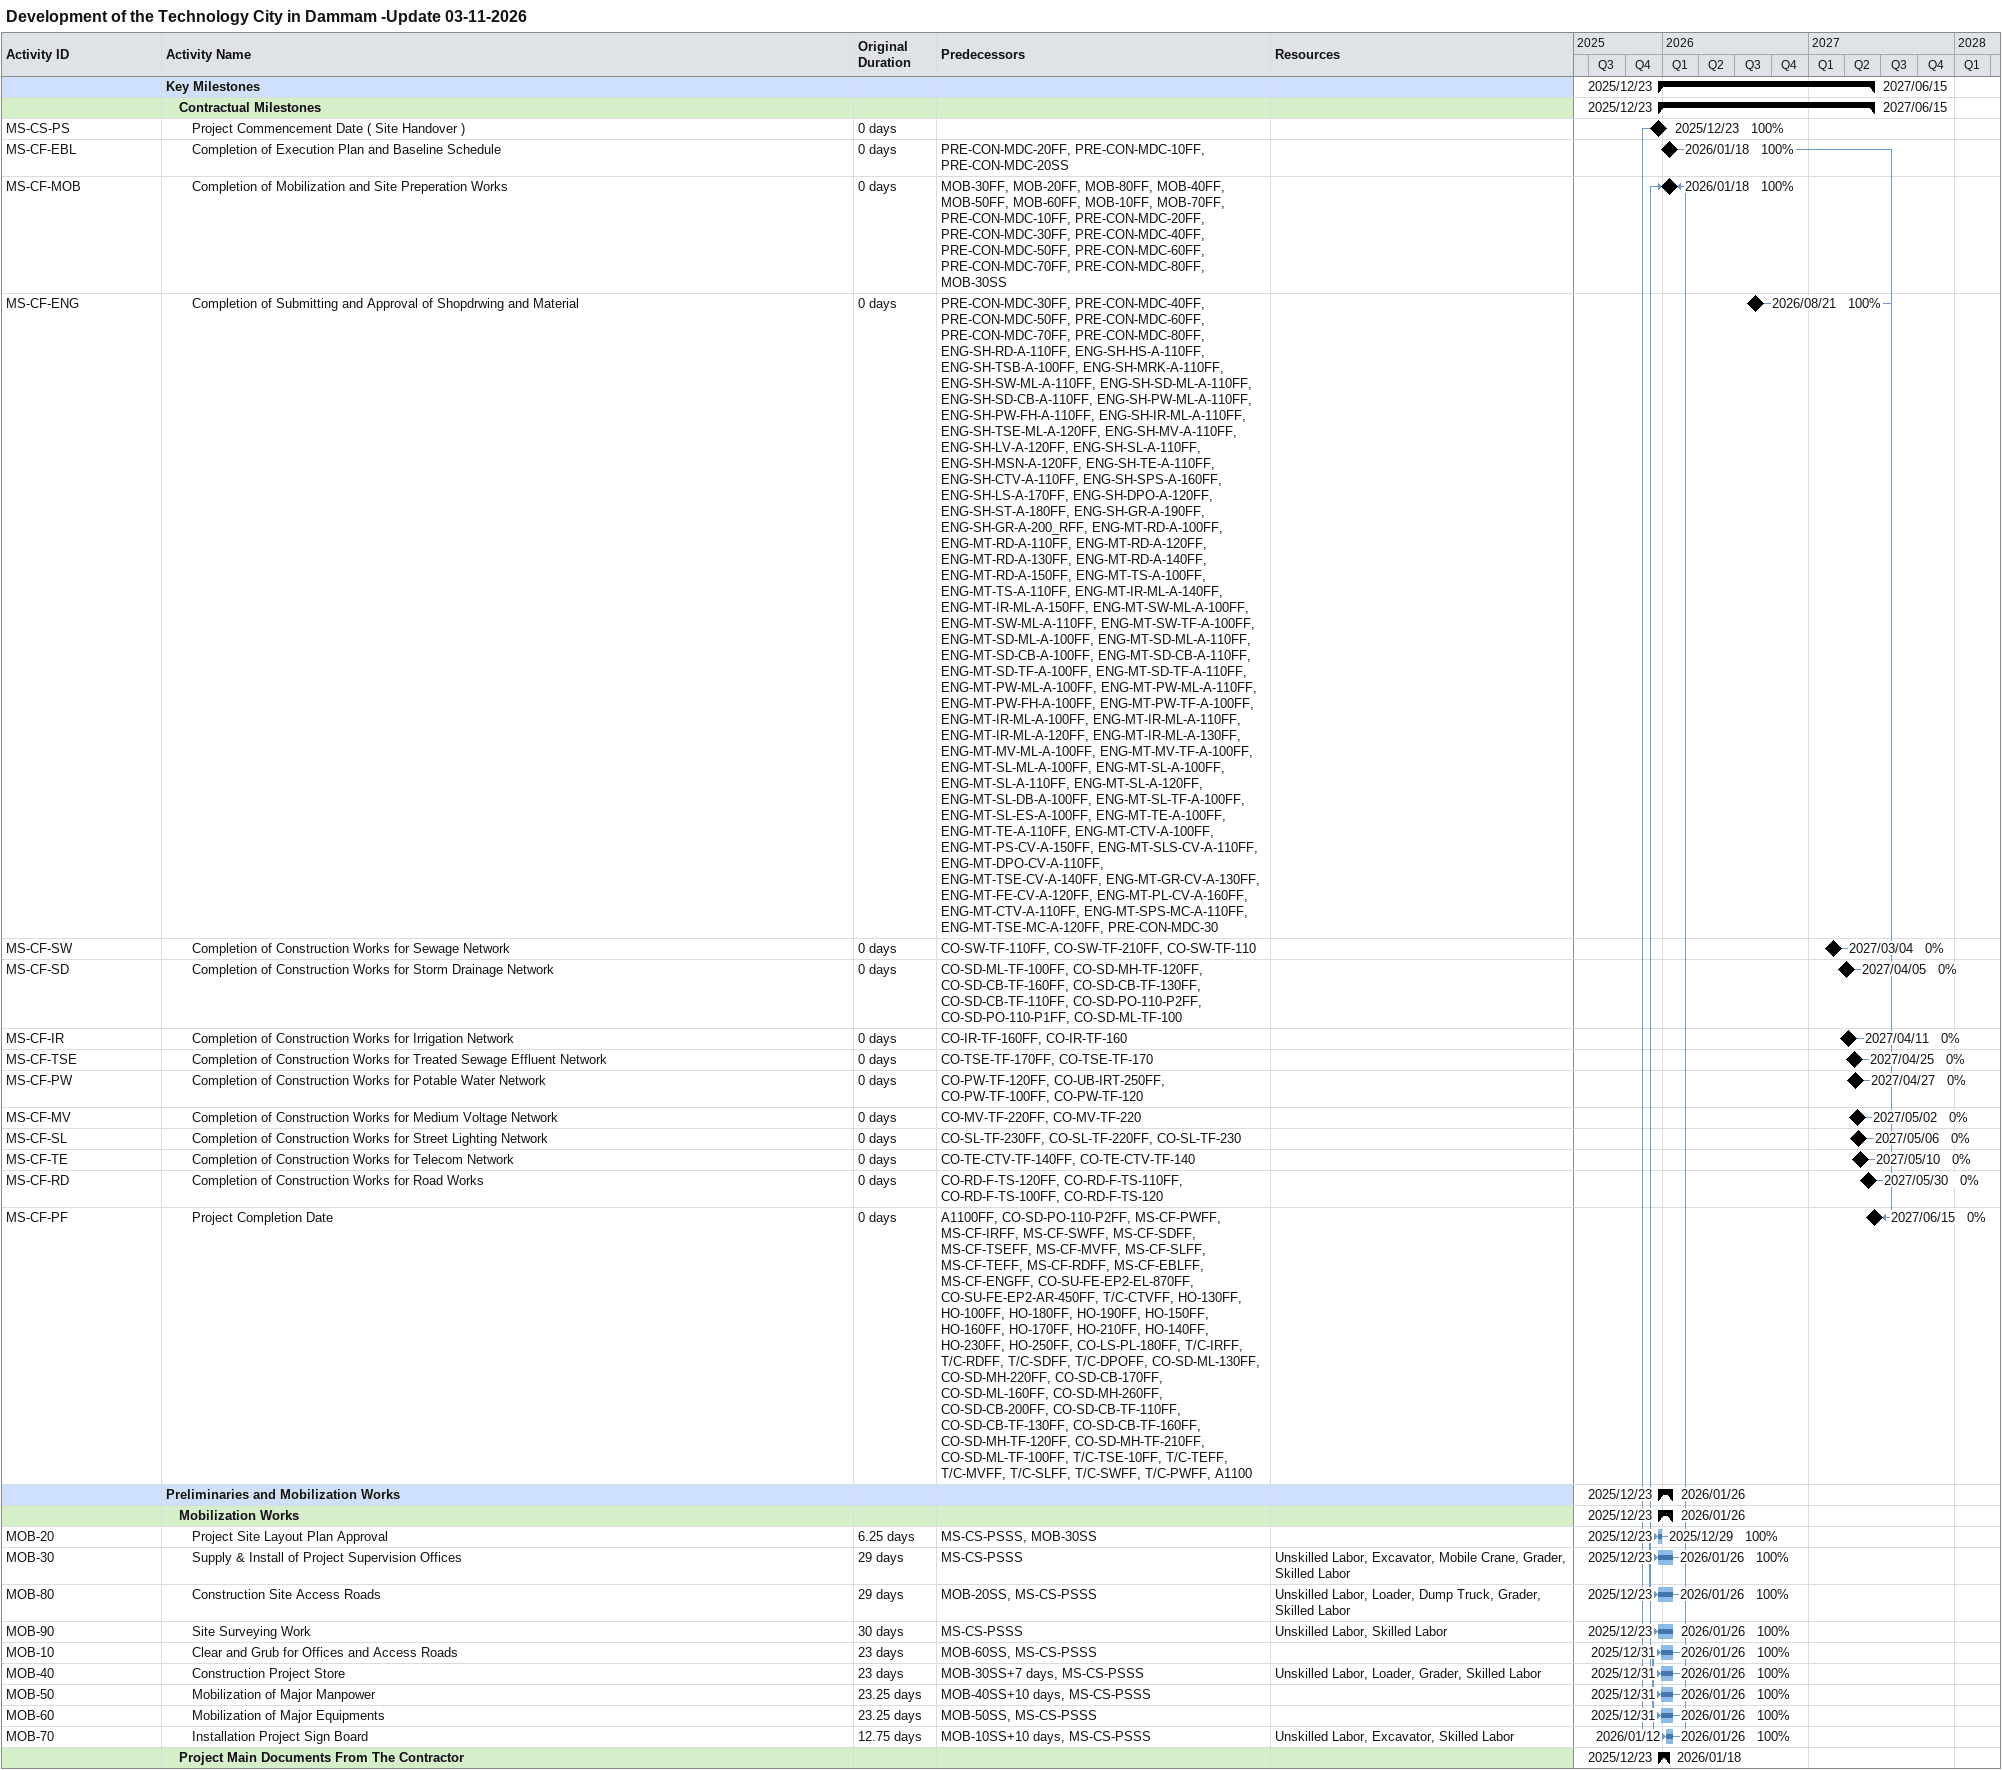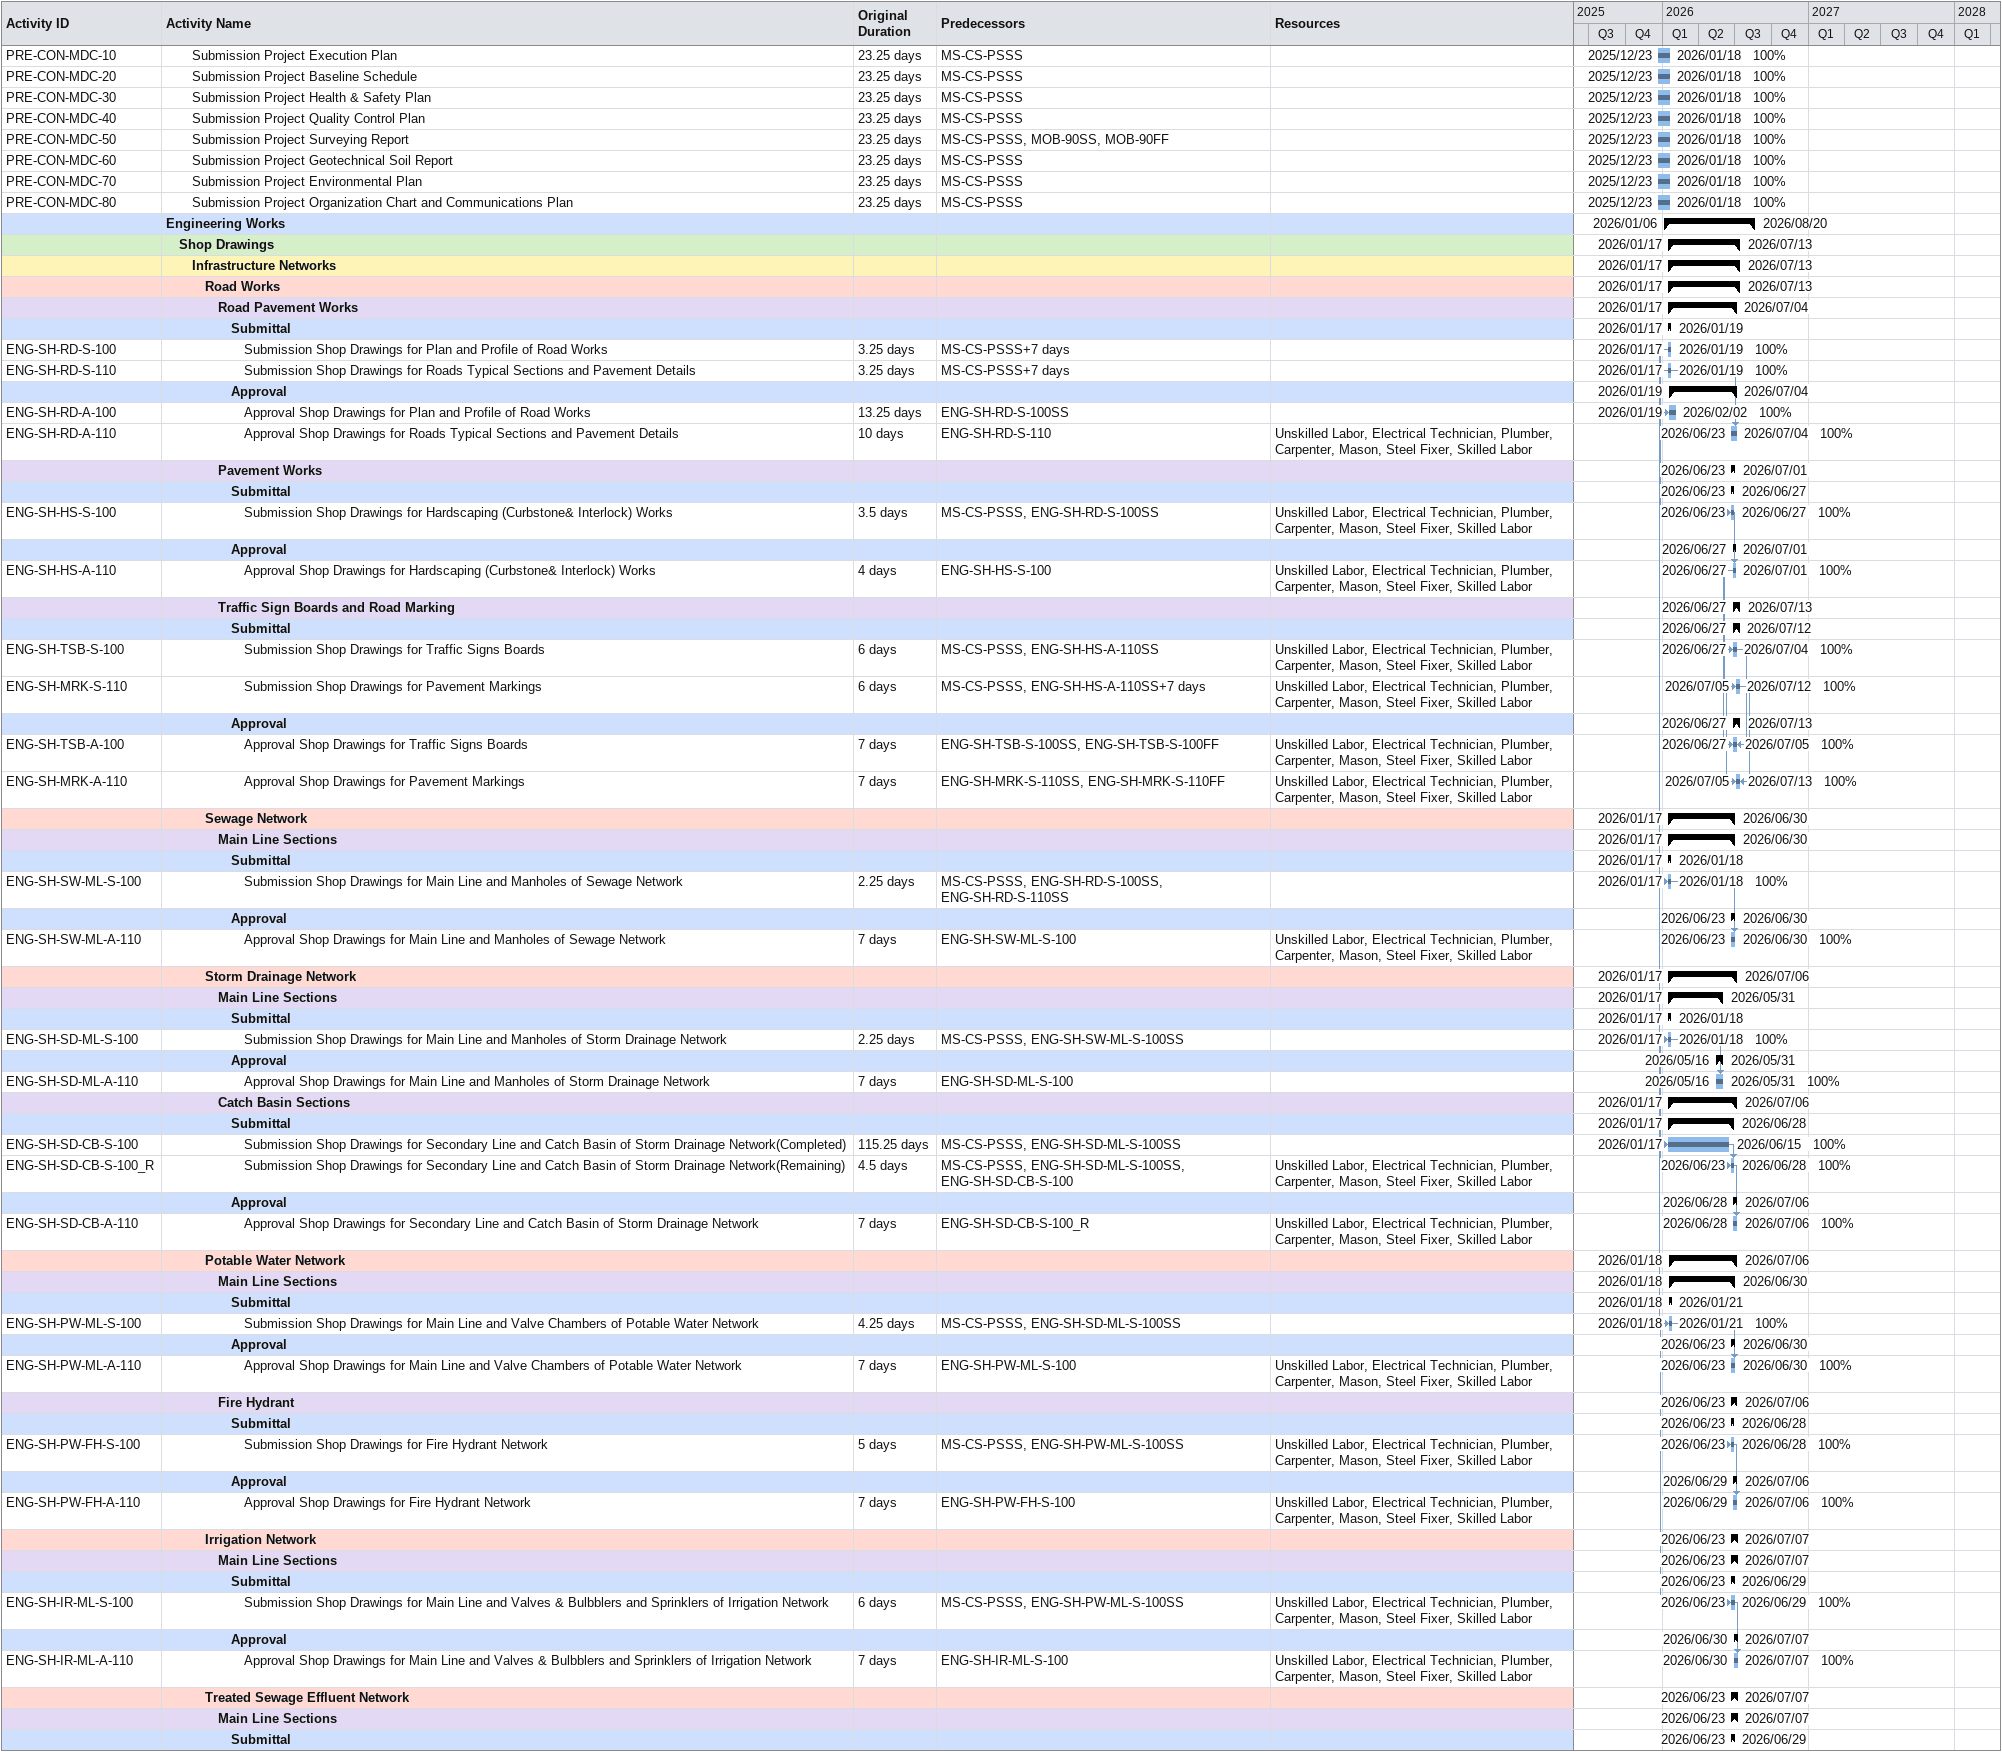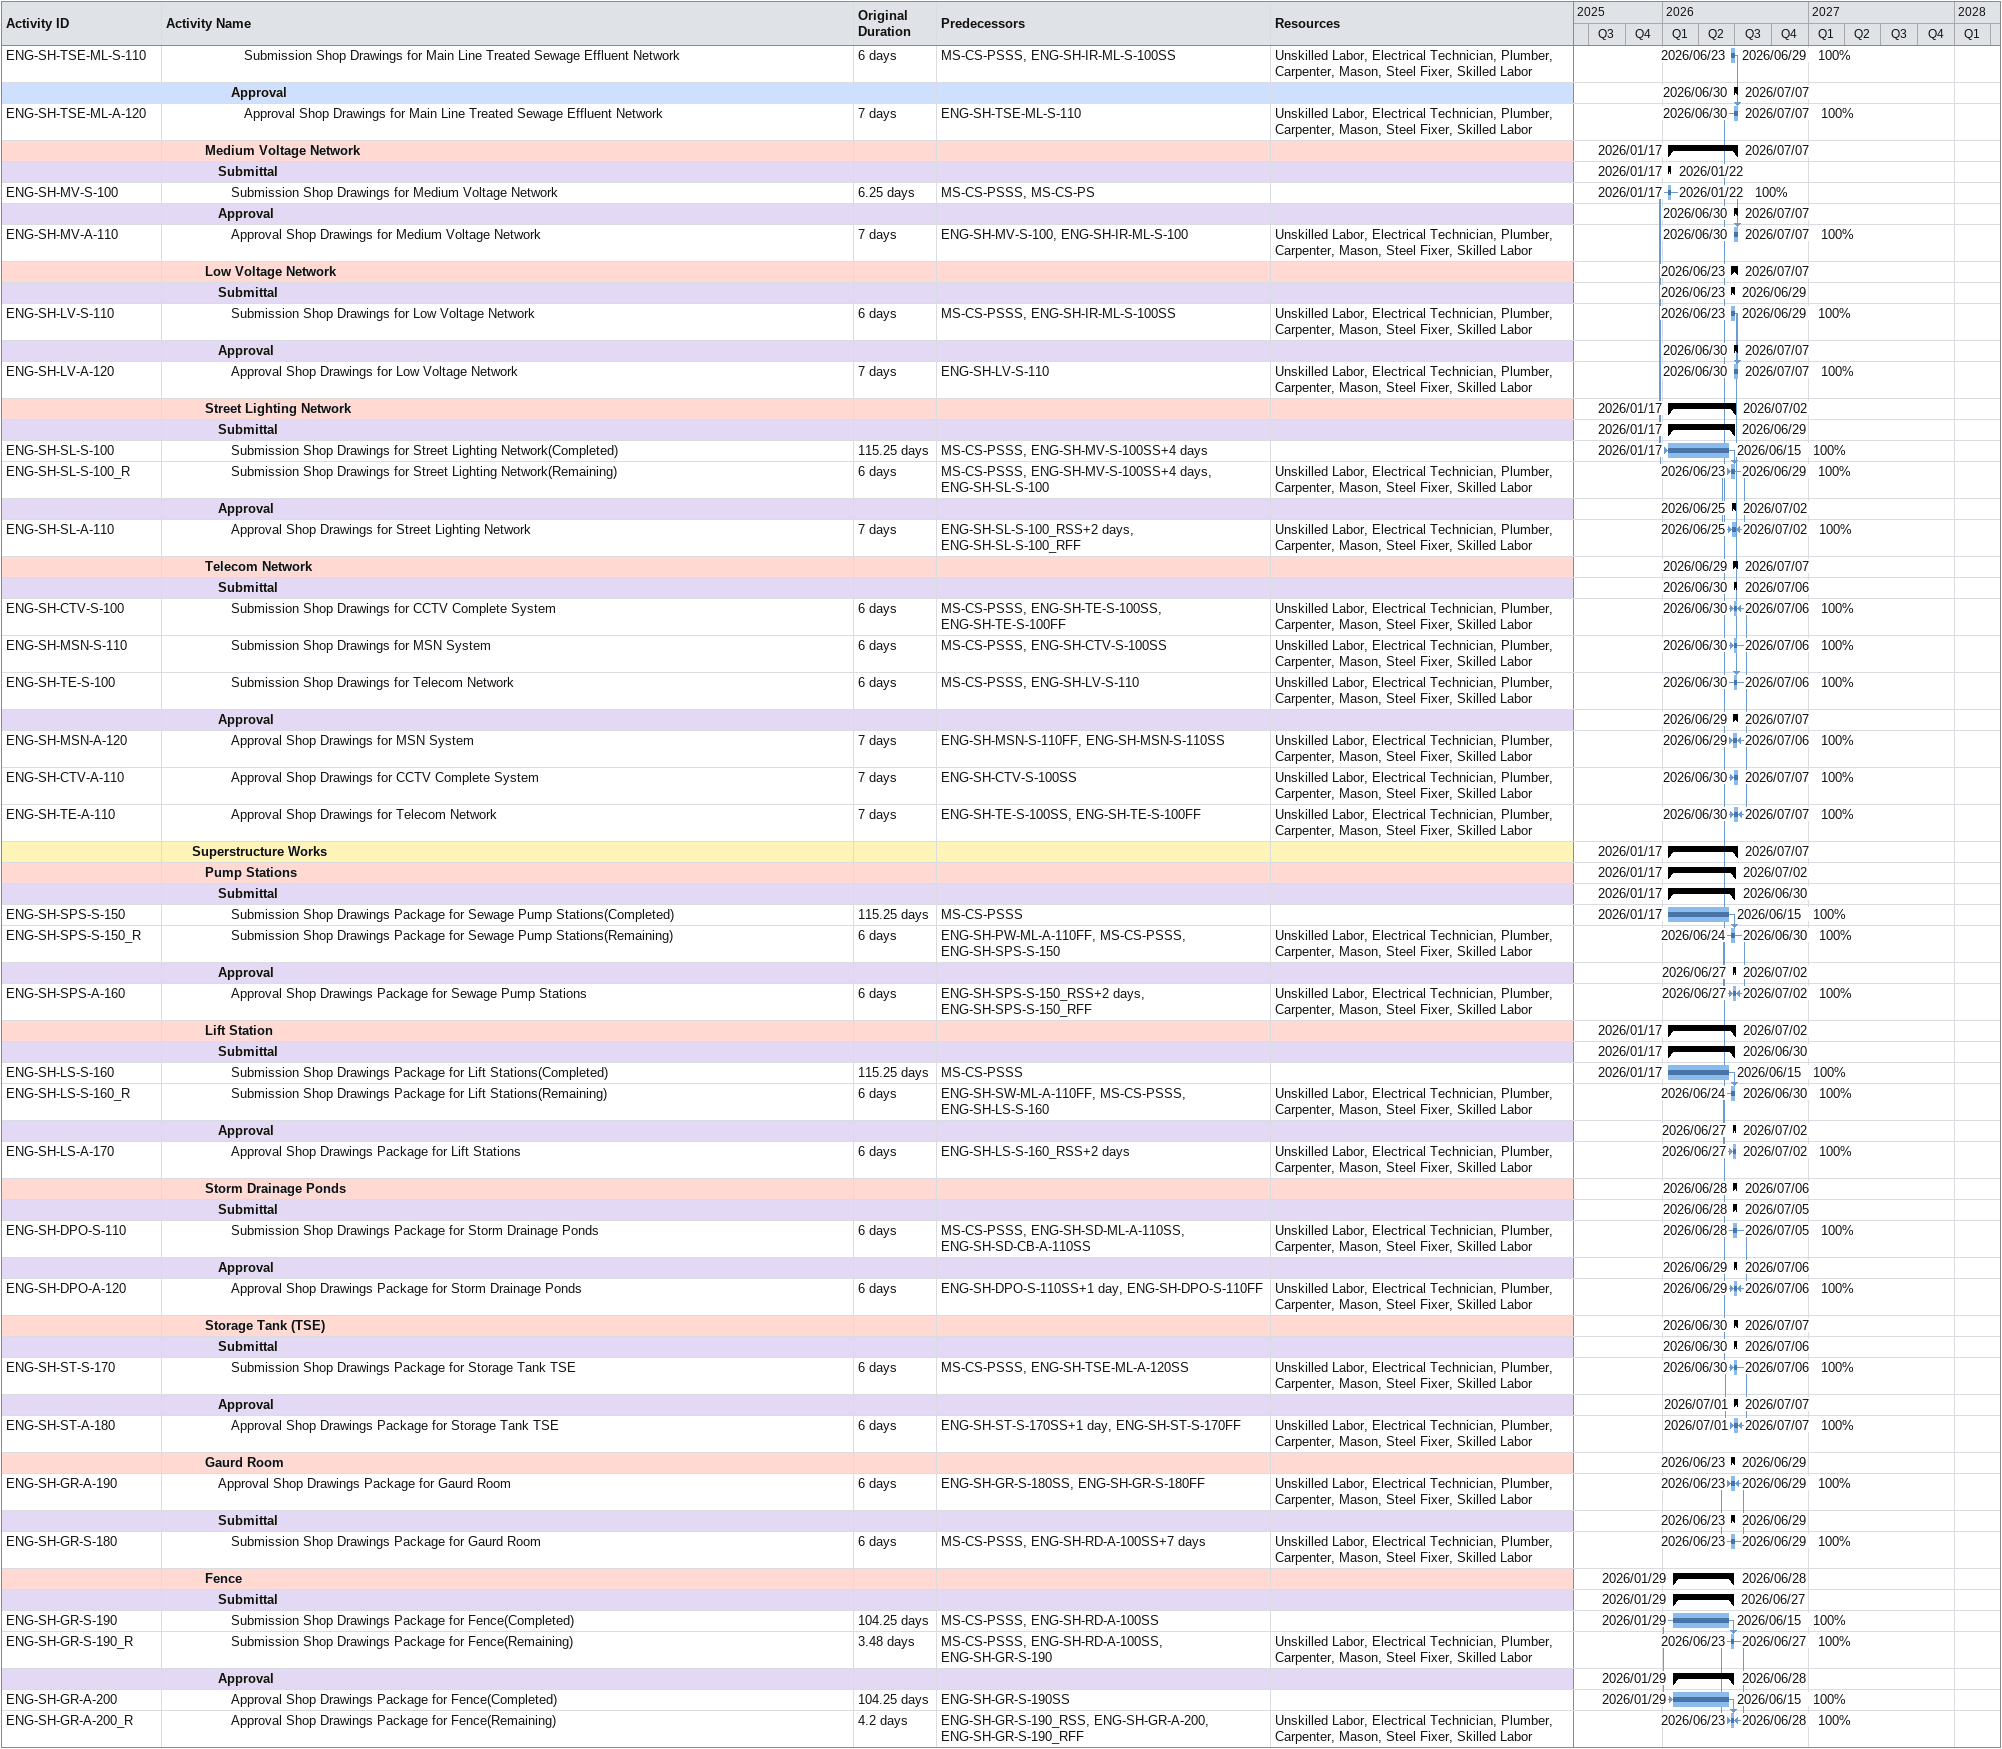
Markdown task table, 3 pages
Development of the Technology City in Dammam -Update 03-11-2026

| ID | Level | Task | Original duration | Start | Finish | Predecessors | Resources | % complete |
|---|---|---|---|---|---|---|---|---|
|  | 1 | **Key Milestones** |  | 2025-12-23 | 2027-06-15 |  |  |  |
|  | 2 | **Contractual Milestones** |  | 2025-12-23 | 2027-06-15 |  |  |  |
| MS-CS-PS | 3 | Project Commencement Date ( Site Handover ) | 0d | 2025-12-23 | 2025-12-23 |  |  | 100 |
| MS-CF-EBL | 3 | Completion of Execution Plan and Baseline Schedule | 0d | 2026-01-18 | 2026-01-18 | PRE-CON-MDC-20FF, PRE-CON-MDC-10FF, PRE-CON-MDC-20SS |  | 100 |
| MS-CF-MOB | 3 | Completion of Mobilization and Site Preperation Works | 0d | 2026-01-18 | 2026-01-18 | MOB-30FF, MOB-20FF, MOB-80FF, MOB-40FF, MOB-50FF, MOB-60FF, MOB-10FF, MOB-70FF, PRE-CON-MDC-10FF, PRE-CON-MDC-20FF, PRE-CON-MDC-30FF, PRE-CON-MDC-40FF, PRE-CON-MDC-50FF, PRE-CON-MDC-60FF, PRE-CON-MDC-70FF, PRE-CON-MDC-80FF, MOB-30SS |  | 100 |
| MS-CF-ENG | 3 | Completion of Submitting and Approval of Shopdrwing and Material | 0d | 2026-08-21 | 2026-08-21 | PRE-CON-MDC-30FF, PRE-CON-MDC-40FF, PRE-CON-MDC-50FF, PRE-CON-MDC-60FF, PRE-CON-MDC-70FF, PRE-CON-MDC-80FF, ENG-SH-RD-A-110FF, ENG-SH-HS-A-110FF, ENG-SH-TSB-A-100FF, ENG-SH-MRK-A-110FF, ENG-SH-SW-ML-A-110FF, ENG-SH-SD-ML-A-110FF, ENG-SH-SD-CB-A-110FF, ENG-SH-PW-ML-A-110FF, ENG-SH-PW-FH-A-110FF, ENG-SH-IR-ML-A-110FF, ENG-SH-TSE-ML-A-120FF, ENG-SH-MV-A-110FF, ENG-SH-LV-A-120FF, ENG-SH-SL-A-110FF, ENG-SH-MSN-A-120FF, ENG-SH-TE-A-110FF, ENG-SH-CTV-A-110FF, ENG-SH-SPS-A-160FF, ENG-SH-LS-A-170FF, ENG-SH-DPO-A-120FF, ENG-SH-ST-A-180FF, ENG-SH-GR-A-190FF, ENG-SH-GR-A-200_RFF, ENG-MT-RD-A-100FF, ENG-MT-RD-A-110FF, ENG-MT-RD-A-120FF, ENG-MT-RD-A-130FF, ENG-MT-RD-A-140FF, ENG-MT-RD-A-150FF, ENG-MT-TS-A-100FF, ENG-MT-TS-A-110FF, ENG-MT-IR-ML-A-140FF, ENG-MT-IR-ML-A-150FF, ENG-MT-SW-ML-A-100FF, ENG-MT-SW-ML-A-110FF, ENG-MT-SW-TF-A-100FF, ENG-MT-SD-ML-A-100FF, ENG-MT-SD-ML-A-110FF, ENG-MT-SD-CB-A-100FF, ENG-MT-SD-CB-A-110FF, ENG-MT-SD-TF-A-100FF, ENG-MT-SD-TF-A-110FF, ENG-MT-PW-ML-A-100FF, ENG-MT-PW-ML-A-110FF, ENG-MT-PW-FH-A-100FF, ENG-MT-PW-TF-A-100FF, ENG-MT-IR-ML-A-100FF, ENG-MT-IR-ML-A-110FF, ENG-MT-IR-ML-A-120FF, ENG-MT-IR-ML-A-130FF, ENG-MT-MV-ML-A-100FF, ENG-MT-MV-TF-A-100FF, ENG-MT-SL-ML-A-100FF, ENG-MT-SL-A-100FF, ENG-MT-SL-A-110FF, ENG-MT-SL-A-120FF, ENG-MT-SL-DB-A-100FF, ENG-MT-SL-TF-A-100FF, ENG-MT-SL-ES-A-100FF, ENG-MT-TE-A-100FF, ENG-MT-TE-A-110FF, ENG-MT-CTV-A-100FF, ENG-MT-PS-CV-A-150FF, ENG-MT-SLS-CV-A-110FF, ENG-MT-DPO-CV-A-110FF, ENG-MT-TSE-CV-A-140FF, ENG-MT-GR-CV-A-130FF, ENG-MT-FE-CV-A-120FF, ENG-MT-PL-CV-A-160FF, ENG-MT-CTV-A-110FF, ENG-MT-SPS-MC-A-110FF, ENG-MT-TSE-MC-A-120FF, PRE-CON-MDC-30 |  | 100 |
| MS-CF-SW | 3 | Completion of Construction Works for Sewage Network | 0d | 2027-03-04 | 2027-03-04 | CO-SW-TF-110FF, CO-SW-TF-210FF, CO-SW-TF-110 |  | 0 |
| MS-CF-SD | 3 | Completion of Construction Works for Storm Drainage Network | 0d | 2027-04-05 | 2027-04-05 | CO-SD-ML-TF-100FF, CO-SD-MH-TF-120FF, CO-SD-CB-TF-160FF, CO-SD-CB-TF-130FF, CO-SD-CB-TF-110FF, CO-SD-PO-110-P2FF, CO-SD-PO-110-P1FF, CO-SD-ML-TF-100 |  | 0 |
| MS-CF-IR | 3 | Completion of Construction Works for Irrigation Network | 0d | 2027-04-11 | 2027-04-11 | CO-IR-TF-160FF, CO-IR-TF-160 |  | 0 |
| MS-CF-TSE | 3 | Completion of Construction Works for Treated Sewage Effluent Network | 0d | 2027-04-25 | 2027-04-25 | CO-TSE-TF-170FF, CO-TSE-TF-170 |  | 0 |
| MS-CF-PW | 3 | Completion of Construction Works for Potable Water Network | 0d | 2027-04-27 | 2027-04-27 | CO-PW-TF-120FF, CO-UB-IRT-250FF, CO-PW-TF-100FF, CO-PW-TF-120 |  | 0 |
| MS-CF-MV | 3 | Completion of Construction Works for Medium Voltage Network | 0d | 2027-05-02 | 2027-05-02 | CO-MV-TF-220FF, CO-MV-TF-220 |  | 0 |
| MS-CF-SL | 3 | Completion of Construction Works for Street Lighting Network | 0d | 2027-05-06 | 2027-05-06 | CO-SL-TF-230FF, CO-SL-TF-220FF, CO-SL-TF-230 |  | 0 |
| MS-CF-TE | 3 | Completion of Construction Works for Telecom Network | 0d | 2027-05-10 | 2027-05-10 | CO-TE-CTV-TF-140FF, CO-TE-CTV-TF-140 |  | 0 |
| MS-CF-RD | 3 | Completion of Construction Works for Road Works | 0d | 2027-05-30 | 2027-05-30 | CO-RD-F-TS-120FF, CO-RD-F-TS-110FF, CO-RD-F-TS-100FF, CO-RD-F-TS-120 |  | 0 |
| MS-CF-PF | 3 | Project Completion Date | 0d | 2027-06-15 | 2027-06-15 | A1100FF, CO-SD-PO-110-P2FF, MS-CF-PWFF, MS-CF-IRFF, MS-CF-SWFF, MS-CF-SDFF, MS-CF-TSEFF, MS-CF-MVFF, MS-CF-SLFF, MS-CF-TEFF, MS-CF-RDFF, MS-CF-EBLFF, MS-CF-ENGFF, CO-SU-FE-EP2-EL-870FF, CO-SU-FE-EP2-AR-450FF, T/C-CTVFF, HO-130FF, HO-100FF, HO-180FF, HO-190FF, HO-150FF, HO-160FF, HO-170FF, HO-210FF, HO-140FF, HO-230FF, HO-250FF, CO-LS-PL-180FF, T/C-IRFF, T/C-RDFF, T/C-SDFF, T/C-DPOFF, CO-SD-ML-130FF, CO-SD-MH-220FF, CO-SD-CB-170FF, CO-SD-ML-160FF, CO-SD-MH-260FF, CO-SD-CB-200FF, CO-SD-CB-TF-110FF, CO-SD-CB-TF-130FF, CO-SD-CB-TF-160FF, CO-SD-MH-TF-120FF, CO-SD-MH-TF-210FF, CO-SD-ML-TF-100FF, T/C-TSE-10FF, T/C-TEFF, T/C-MVFF, T/C-SLFF, T/C-SWFF, T/C-PWFF, A1100 |  | 0 |
|  | 1 | **Preliminaries and Mobilization Works** |  | 2025-12-23 | 2026-01-26 |  |  |  |
|  | 2 | **Mobilization Works** |  | 2025-12-23 | 2026-01-26 |  |  |  |
| MOB-20 | 3 | Project Site Layout Plan Approval | 6.25d | 2025-12-23 | 2025-12-29 | MS-CS-PSSS, MOB-30SS |  | 100 |
| MOB-30 | 3 | Supply & Install of Project Supervision Offices | 29d | 2025-12-23 | 2026-01-26 | MS-CS-PSSS | Unskilled Labor, Excavator, Mobile Crane, Grader, Skilled Labor | 100 |
| MOB-80 | 3 | Construction Site Access Roads | 29d | 2025-12-23 | 2026-01-26 | MOB-20SS, MS-CS-PSSS | Unskilled Labor, Loader, Dump Truck, Grader, Skilled Labor | 100 |
| MOB-90 | 3 | Site Surveying Work | 30d | 2025-12-23 | 2026-01-26 | MS-CS-PSSS | Unskilled Labor, Skilled Labor | 100 |
| MOB-10 | 3 | Clear and Grub for Offices and Access Roads | 23d | 2025-12-31 | 2026-01-26 | MOB-60SS, MS-CS-PSSS |  | 100 |
| MOB-40 | 3 | Construction Project Store | 23d | 2025-12-31 | 2026-01-26 | MOB-30SS+7d, MS-CS-PSSS | Unskilled Labor, Loader, Grader, Skilled Labor | 100 |
| MOB-50 | 3 | Mobilization of Major Manpower | 23.25d | 2025-12-31 | 2026-01-26 | MOB-40SS+10d, MS-CS-PSSS |  | 100 |
| MOB-60 | 3 | Mobilization of Major Equipments | 23.25d | 2025-12-31 | 2026-01-26 | MOB-50SS, MS-CS-PSSS |  | 100 |
| MOB-70 | 3 | Installation Project Sign Board | 12.75d | 2026-01-12 | 2026-01-26 | MOB-10SS+10d, MS-CS-PSSS | Unskilled Labor, Excavator, Skilled Labor | 100 |
|  | 2 | **Project Main Documents From The Contractor** |  | 2025-12-23 | 2026-01-18 |  |  |  |
| PRE-CON-MDC-10 | 3 | Submission Project Execution Plan | 23.25d | 2025-12-23 | 2026-01-18 | MS-CS-PSSS |  | 100 |
| PRE-CON-MDC-20 | 3 | Submission Project Baseline Schedule | 23.25d | 2025-12-23 | 2026-01-18 | MS-CS-PSSS |  | 100 |
| PRE-CON-MDC-30 | 3 | Submission Project Health & Safety Plan | 23.25d | 2025-12-23 | 2026-01-18 | MS-CS-PSSS |  | 100 |
| PRE-CON-MDC-40 | 3 | Submission Project Quality Control Plan | 23.25d | 2025-12-23 | 2026-01-18 | MS-CS-PSSS |  | 100 |
| PRE-CON-MDC-50 | 3 | Submission Project Surveying Report | 23.25d | 2025-12-23 | 2026-01-18 | MS-CS-PSSS, MOB-90SS, MOB-90FF |  | 100 |
| PRE-CON-MDC-60 | 3 | Submission Project Geotechnical Soil Report | 23.25d | 2025-12-23 | 2026-01-18 | MS-CS-PSSS |  | 100 |
| PRE-CON-MDC-70 | 3 | Submission Project Environmental Plan | 23.25d | 2025-12-23 | 2026-01-18 | MS-CS-PSSS |  | 100 |
| PRE-CON-MDC-80 | 3 | Submission Project Organization Chart and Communications Plan | 23.25d | 2025-12-23 | 2026-01-18 | MS-CS-PSSS |  | 100 |
|  | 1 | **Engineering Works** |  | 2026-01-06 | 2026-08-20 |  |  |  |
|  | 2 | **Shop Drawings** |  | 2026-01-17 | 2026-07-13 |  |  |  |
|  | 3 | **Infrastructure Networks** |  | 2026-01-17 | 2026-07-13 |  |  |  |
|  | 4 | **Road Works** |  | 2026-01-17 | 2026-07-13 |  |  |  |
|  | 5 | **Road Pavement Works** |  | 2026-01-17 | 2026-07-04 |  |  |  |
|  | 6 | **Submittal** |  | 2026-01-17 | 2026-01-19 |  |  |  |
| ENG-SH-RD-S-100 | 7 | Submission Shop Drawings for Plan and Profile of Road Works | 3.25d | 2026-01-17 | 2026-01-19 | MS-CS-PSSS+7d |  | 100 |
| ENG-SH-RD-S-110 | 7 | Submission Shop Drawings for Roads Typical Sections and Pavement Details | 3.25d | 2026-01-17 | 2026-01-19 | MS-CS-PSSS+7d |  | 100 |
|  | 6 | **Approval** |  | 2026-01-19 | 2026-07-04 |  |  |  |
| ENG-SH-RD-A-100 | 7 | Approval Shop Drawings for Plan and Profile of Road Works | 13.25d | 2026-01-19 | 2026-02-02 | ENG-SH-RD-S-100SS |  | 100 |
| ENG-SH-RD-A-110 | 7 | Approval Shop Drawings for Roads Typical Sections and Pavement Details | 10d | 2026-06-23 | 2026-07-04 | ENG-SH-RD-S-110 | Unskilled Labor, Electrical Technician, Plumber, Carpenter, Mason, Steel Fixer, Skilled Labor | 100 |
|  | 5 | **Pavement Works** |  | 2026-06-23 | 2026-07-01 |  |  |  |
|  | 6 | **Submittal** |  | 2026-06-23 | 2026-06-27 |  |  |  |
| ENG-SH-HS-S-100 | 7 | Submission Shop Drawings for Hardscaping (Curbstone& Interlock) Works | 3.5d | 2026-06-23 | 2026-06-27 | MS-CS-PSSS, ENG-SH-RD-S-100SS | Unskilled Labor, Electrical Technician, Plumber, Carpenter, Mason, Steel Fixer, Skilled Labor | 100 |
|  | 6 | **Approval** |  | 2026-06-27 | 2026-07-01 |  |  |  |
| ENG-SH-HS-A-110 | 7 | Approval Shop Drawings for Hardscaping (Curbstone& Interlock) Works | 4d | 2026-06-27 | 2026-07-01 | ENG-SH-HS-S-100 | Unskilled Labor, Electrical Technician, Plumber, Carpenter, Mason, Steel Fixer, Skilled Labor | 100 |
|  | 5 | **Traffic Sign Boards and Road Marking** |  | 2026-06-27 | 2026-07-13 |  |  |  |
|  | 6 | **Submittal** |  | 2026-06-27 | 2026-07-12 |  |  |  |
| ENG-SH-TSB-S-100 | 7 | Submission Shop Drawings for Traffic Signs Boards | 6d | 2026-06-27 | 2026-07-04 | MS-CS-PSSS, ENG-SH-HS-A-110SS | Unskilled Labor, Electrical Technician, Plumber, Carpenter, Mason, Steel Fixer, Skilled Labor | 100 |
| ENG-SH-MRK-S-110 | 7 | Submission Shop Drawings for Pavement Markings | 6d | 2026-07-05 | 2026-07-12 | MS-CS-PSSS, ENG-SH-HS-A-110SS+7d | Unskilled Labor, Electrical Technician, Plumber, Carpenter, Mason, Steel Fixer, Skilled Labor | 100 |
|  | 6 | **Approval** |  | 2026-06-27 | 2026-07-13 |  |  |  |
| ENG-SH-TSB-A-100 | 7 | Approval Shop Drawings for Traffic Signs Boards | 7d | 2026-06-27 | 2026-07-05 | ENG-SH-TSB-S-100SS, ENG-SH-TSB-S-100FF | Unskilled Labor, Electrical Technician, Plumber, Carpenter, Mason, Steel Fixer, Skilled Labor | 100 |
| ENG-SH-MRK-A-110 | 7 | Approval Shop Drawings for Pavement Markings | 7d | 2026-07-05 | 2026-07-13 | ENG-SH-MRK-S-110SS, ENG-SH-MRK-S-110FF | Unskilled Labor, Electrical Technician, Plumber, Carpenter, Mason, Steel Fixer, Skilled Labor | 100 |
|  | 4 | **Sewage Network** |  | 2026-01-17 | 2026-06-30 |  |  |  |
|  | 5 | **Main Line Sections** |  | 2026-01-17 | 2026-06-30 |  |  |  |
|  | 6 | **Submittal** |  | 2026-01-17 | 2026-01-18 |  |  |  |
| ENG-SH-SW-ML-S-100 | 7 | Submission Shop Drawings for Main Line and Manholes of Sewage Network | 2.25d | 2026-01-17 | 2026-01-18 | MS-CS-PSSS, ENG-SH-RD-S-100SS, ENG-SH-RD-S-110SS |  | 100 |
|  | 6 | **Approval** |  | 2026-06-23 | 2026-06-30 |  |  |  |
| ENG-SH-SW-ML-A-110 | 7 | Approval Shop Drawings for Main Line and Manholes of Sewage Network | 7d | 2026-06-23 | 2026-06-30 | ENG-SH-SW-ML-S-100 | Unskilled Labor, Electrical Technician, Plumber, Carpenter, Mason, Steel Fixer, Skilled Labor | 100 |
|  | 4 | **Storm Drainage Network** |  | 2026-01-17 | 2026-07-06 |  |  |  |
|  | 5 | **Main Line Sections** |  | 2026-01-17 | 2026-05-31 |  |  |  |
|  | 6 | **Submittal** |  | 2026-01-17 | 2026-01-18 |  |  |  |
| ENG-SH-SD-ML-S-100 | 7 | Submission Shop Drawings for Main Line and Manholes of Storm Drainage Network | 2.25d | 2026-01-17 | 2026-01-18 | MS-CS-PSSS, ENG-SH-SW-ML-S-100SS |  | 100 |
|  | 6 | **Approval** |  | 2026-05-16 | 2026-05-31 |  |  |  |
| ENG-SH-SD-ML-A-110 | 7 | Approval Shop Drawings for Main Line and Manholes of Storm Drainage Network | 7d | 2026-05-16 | 2026-05-31 | ENG-SH-SD-ML-S-100 |  | 100 |
|  | 5 | **Catch Basin Sections** |  | 2026-01-17 | 2026-07-06 |  |  |  |
|  | 6 | **Submittal** |  | 2026-01-17 | 2026-06-28 |  |  |  |
| ENG-SH-SD-CB-S-100 | 7 | Submission Shop Drawings for Secondary Line and Catch Basin of Storm Drainage Network(Completed) | 115.25d | 2026-01-17 | 2026-06-15 | MS-CS-PSSS, ENG-SH-SD-ML-S-100SS |  | 100 |
| ENG-SH-SD-CB-S-100_R | 7 | Submission Shop Drawings for Secondary Line and Catch Basin of Storm Drainage Network(Remaining) | 4.5d | 2026-06-23 | 2026-06-28 | MS-CS-PSSS, ENG-SH-SD-ML-S-100SS, ENG-SH-SD-CB-S-100 | Unskilled Labor, Electrical Technician, Plumber, Carpenter, Mason, Steel Fixer, Skilled Labor | 100 |
|  | 6 | **Approval** |  | 2026-06-28 | 2026-07-06 |  |  |  |
| ENG-SH-SD-CB-A-110 | 7 | Approval Shop Drawings for Secondary Line and Catch Basin of Storm Drainage Network | 7d | 2026-06-28 | 2026-07-06 | ENG-SH-SD-CB-S-100_R | Unskilled Labor, Electrical Technician, Plumber, Carpenter, Mason, Steel Fixer, Skilled Labor | 100 |
|  | 4 | **Potable Water Network** |  | 2026-01-18 | 2026-07-06 |  |  |  |
|  | 5 | **Main Line Sections** |  | 2026-01-18 | 2026-06-30 |  |  |  |
|  | 6 | **Submittal** |  | 2026-01-18 | 2026-01-21 |  |  |  |
| ENG-SH-PW-ML-S-100 | 7 | Submission Shop Drawings for Main Line and Valve Chambers of Potable Water Network | 4.25d | 2026-01-18 | 2026-01-21 | MS-CS-PSSS, ENG-SH-SD-ML-S-100SS |  | 100 |
|  | 6 | **Approval** |  | 2026-06-23 | 2026-06-30 |  |  |  |
| ENG-SH-PW-ML-A-110 | 7 | Approval Shop Drawings for Main Line and Valve Chambers of Potable Water Network | 7d | 2026-06-23 | 2026-06-30 | ENG-SH-PW-ML-S-100 | Unskilled Labor, Electrical Technician, Plumber, Carpenter, Mason, Steel Fixer, Skilled Labor | 100 |
|  | 5 | **Fire Hydrant** |  | 2026-06-23 | 2026-07-06 |  |  |  |
|  | 6 | **Submittal** |  | 2026-06-23 | 2026-06-28 |  |  |  |
| ENG-SH-PW-FH-S-100 | 7 | Submission Shop Drawings for Fire Hydrant Network | 5d | 2026-06-23 | 2026-06-28 | MS-CS-PSSS, ENG-SH-PW-ML-S-100SS | Unskilled Labor, Electrical Technician, Plumber, Carpenter, Mason, Steel Fixer, Skilled Labor | 100 |
|  | 6 | **Approval** |  | 2026-06-29 | 2026-07-06 |  |  |  |
| ENG-SH-PW-FH-A-110 | 7 | Approval Shop Drawings for Fire Hydrant Network | 7d | 2026-06-29 | 2026-07-06 | ENG-SH-PW-FH-S-100 | Unskilled Labor, Electrical Technician, Plumber, Carpenter, Mason, Steel Fixer, Skilled Labor | 100 |
|  | 4 | **Irrigation Network** |  | 2026-06-23 | 2026-07-07 |  |  |  |
|  | 5 | **Main Line Sections** |  | 2026-06-23 | 2026-07-07 |  |  |  |
|  | 6 | **Submittal** |  | 2026-06-23 | 2026-06-29 |  |  |  |
| ENG-SH-IR-ML-S-100 | 7 | Submission Shop Drawings for Main Line and Valves & Bulbblers and Sprinklers of Irrigation Network | 6d | 2026-06-23 | 2026-06-29 | MS-CS-PSSS, ENG-SH-PW-ML-S-100SS | Unskilled Labor, Electrical Technician, Plumber, Carpenter, Mason, Steel Fixer, Skilled Labor | 100 |
|  | 6 | **Approval** |  | 2026-06-30 | 2026-07-07 |  |  |  |
| ENG-SH-IR-ML-A-110 | 7 | Approval Shop Drawings for Main Line and Valves & Bulbblers and Sprinklers of Irrigation Network | 7d | 2026-06-30 | 2026-07-07 | ENG-SH-IR-ML-S-100 | Unskilled Labor, Electrical Technician, Plumber, Carpenter, Mason, Steel Fixer, Skilled Labor | 100 |
|  | 4 | **Treated Sewage Effluent Network** |  | 2026-06-23 | 2026-07-07 |  |  |  |
|  | 5 | **Main Line Sections** |  | 2026-06-23 | 2026-07-07 |  |  |  |
|  | 6 | **Submittal** |  | 2026-06-23 | 2026-06-29 |  |  |  |
| ENG-SH-TSE-ML-S-110 | 7 | Submission Shop Drawings for Main Line Treated Sewage Effluent Network | 6d | 2026-06-23 | 2026-06-29 | MS-CS-PSSS, ENG-SH-IR-ML-S-100SS | Unskilled Labor, Electrical Technician, Plumber, Carpenter, Mason, Steel Fixer, Skilled Labor | 100 |
|  | 6 | **Approval** |  | 2026-06-30 | 2026-07-07 |  |  |  |
| ENG-SH-TSE-ML-A-120 | 7 | Approval Shop Drawings for Main Line Treated Sewage Effluent Network | 7d | 2026-06-30 | 2026-07-07 | ENG-SH-TSE-ML-S-110 | Unskilled Labor, Electrical Technician, Plumber, Carpenter, Mason, Steel Fixer, Skilled Labor | 100 |
|  | 4 | **Medium Voltage Network** |  | 2026-01-17 | 2026-07-07 |  |  |  |
|  | 5 | **Submittal** |  | 2026-01-17 | 2026-01-22 |  |  |  |
| ENG-SH-MV-S-100 | 6 | Submission Shop Drawings for Medium Voltage Network | 6.25d | 2026-01-17 | 2026-01-22 | MS-CS-PSSS, MS-CS-PS |  | 100 |
|  | 5 | **Approval** |  | 2026-06-30 | 2026-07-07 |  |  |  |
| ENG-SH-MV-A-110 | 6 | Approval Shop Drawings for Medium Voltage Network | 7d | 2026-06-30 | 2026-07-07 | ENG-SH-MV-S-100, ENG-SH-IR-ML-S-100 | Unskilled Labor, Electrical Technician, Plumber, Carpenter, Mason, Steel Fixer, Skilled Labor | 100 |
|  | 4 | **Low Voltage Network** |  | 2026-06-23 | 2026-07-07 |  |  |  |
|  | 5 | **Submittal** |  | 2026-06-23 | 2026-06-29 |  |  |  |
| ENG-SH-LV-S-110 | 6 | Submission Shop Drawings for Low Voltage Network | 6d | 2026-06-23 | 2026-06-29 | MS-CS-PSSS, ENG-SH-IR-ML-S-100SS | Unskilled Labor, Electrical Technician, Plumber, Carpenter, Mason, Steel Fixer, Skilled Labor | 100 |
|  | 5 | **Approval** |  | 2026-06-30 | 2026-07-07 |  |  |  |
| ENG-SH-LV-A-120 | 6 | Approval Shop Drawings for Low Voltage Network | 7d | 2026-06-30 | 2026-07-07 | ENG-SH-LV-S-110 | Unskilled Labor, Electrical Technician, Plumber, Carpenter, Mason, Steel Fixer, Skilled Labor | 100 |
|  | 4 | **Street Lighting Network** |  | 2026-01-17 | 2026-07-02 |  |  |  |
|  | 5 | **Submittal** |  | 2026-01-17 | 2026-06-29 |  |  |  |
| ENG-SH-SL-S-100 | 6 | Submission Shop Drawings for Street Lighting Network(Completed) | 115.25d | 2026-01-17 | 2026-06-15 | MS-CS-PSSS, ENG-SH-MV-S-100SS+4d |  | 100 |
| ENG-SH-SL-S-100_R | 6 | Submission Shop Drawings for Street Lighting Network(Remaining) | 6d | 2026-06-23 | 2026-06-29 | MS-CS-PSSS, ENG-SH-MV-S-100SS+4d, ENG-SH-SL-S-100 | Unskilled Labor, Electrical Technician, Plumber, Carpenter, Mason, Steel Fixer, Skilled Labor | 100 |
|  | 5 | **Approval** |  | 2026-06-25 | 2026-07-02 |  |  |  |
| ENG-SH-SL-A-110 | 6 | Approval Shop Drawings for Street Lighting Network | 7d | 2026-06-25 | 2026-07-02 | ENG-SH-SL-S-100_RSS+2d, ENG-SH-SL-S-100_RFF | Unskilled Labor, Electrical Technician, Plumber, Carpenter, Mason, Steel Fixer, Skilled Labor | 100 |
|  | 4 | **Telecom Network** |  | 2026-06-29 | 2026-07-07 |  |  |  |
|  | 5 | **Submittal** |  | 2026-06-30 | 2026-07-06 |  |  |  |
| ENG-SH-CTV-S-100 | 6 | Submission Shop Drawings for CCTV Complete System | 6d | 2026-06-30 | 2026-07-06 | MS-CS-PSSS, ENG-SH-TE-S-100SS, ENG-SH-TE-S-100FF | Unskilled Labor, Electrical Technician, Plumber, Carpenter, Mason, Steel Fixer, Skilled Labor | 100 |
| ENG-SH-MSN-S-110 | 6 | Submission Shop Drawings for MSN System | 6d | 2026-06-30 | 2026-07-06 | MS-CS-PSSS, ENG-SH-CTV-S-100SS | Unskilled Labor, Electrical Technician, Plumber, Carpenter, Mason, Steel Fixer, Skilled Labor | 100 |
| ENG-SH-TE-S-100 | 6 | Submission Shop Drawings for Telecom Network | 6d | 2026-06-30 | 2026-07-06 | MS-CS-PSSS, ENG-SH-LV-S-110 | Unskilled Labor, Electrical Technician, Plumber, Carpenter, Mason, Steel Fixer, Skilled Labor | 100 |
|  | 5 | **Approval** |  | 2026-06-29 | 2026-07-07 |  |  |  |
| ENG-SH-MSN-A-120 | 6 | Approval Shop Drawings for MSN System | 7d | 2026-06-29 | 2026-07-06 | ENG-SH-MSN-S-110FF, ENG-SH-MSN-S-110SS | Unskilled Labor, Electrical Technician, Plumber, Carpenter, Mason, Steel Fixer, Skilled Labor | 100 |
| ENG-SH-CTV-A-110 | 6 | Approval Shop Drawings for CCTV Complete System | 7d | 2026-06-30 | 2026-07-07 | ENG-SH-CTV-S-100SS | Unskilled Labor, Electrical Technician, Plumber, Carpenter, Mason, Steel Fixer, Skilled Labor | 100 |
| ENG-SH-TE-A-110 | 6 | Approval Shop Drawings for Telecom Network | 7d | 2026-06-30 | 2026-07-07 | ENG-SH-TE-S-100SS, ENG-SH-TE-S-100FF | Unskilled Labor, Electrical Technician, Plumber, Carpenter, Mason, Steel Fixer, Skilled Labor | 100 |
|  | 3 | **Superstructure Works** |  | 2026-01-17 | 2026-07-07 |  |  |  |
|  | 4 | **Pump Stations** |  | 2026-01-17 | 2026-07-02 |  |  |  |
|  | 5 | **Submittal** |  | 2026-01-17 | 2026-06-30 |  |  |  |
| ENG-SH-SPS-S-150 | 6 | Submission Shop Drawings Package for Sewage Pump Stations(Completed) | 115.25d | 2026-01-17 | 2026-06-15 | MS-CS-PSSS |  | 100 |
| ENG-SH-SPS-S-150_R | 6 | Submission Shop Drawings Package for Sewage Pump Stations(Remaining) | 6d | 2026-06-24 | 2026-06-30 | ENG-SH-PW-ML-A-110FF, MS-CS-PSSS, ENG-SH-SPS-S-150 | Unskilled Labor, Electrical Technician, Plumber, Carpenter, Mason, Steel Fixer, Skilled Labor | 100 |
|  | 5 | **Approval** |  | 2026-06-27 | 2026-07-02 |  |  |  |
| ENG-SH-SPS-A-160 | 6 | Approval Shop Drawings Package for Sewage Pump Stations | 6d | 2026-06-27 | 2026-07-02 | ENG-SH-SPS-S-150_RSS+2d, ENG-SH-SPS-S-150_RFF | Unskilled Labor, Electrical Technician, Plumber, Carpenter, Mason, Steel Fixer, Skilled Labor | 100 |
|  | 4 | **Lift Station** |  | 2026-01-17 | 2026-07-02 |  |  |  |
|  | 5 | **Submittal** |  | 2026-01-17 | 2026-06-30 |  |  |  |
| ENG-SH-LS-S-160 | 6 | Submission Shop Drawings Package for Lift Stations(Completed) | 115.25d | 2026-01-17 | 2026-06-15 | MS-CS-PSSS |  | 100 |
| ENG-SH-LS-S-160_R | 6 | Submission Shop Drawings Package for Lift Stations(Remaining) | 6d | 2026-06-24 | 2026-06-30 | ENG-SH-SW-ML-A-110FF, MS-CS-PSSS, ENG-SH-LS-S-160 | Unskilled Labor, Electrical Technician, Plumber, Carpenter, Mason, Steel Fixer, Skilled Labor | 100 |
|  | 5 | **Approval** |  | 2026-06-27 | 2026-07-02 |  |  |  |
| ENG-SH-LS-A-170 | 6 | Approval Shop Drawings Package for Lift Stations | 6d | 2026-06-27 | 2026-07-02 | ENG-SH-LS-S-160_RSS+2d | Unskilled Labor, Electrical Technician, Plumber, Carpenter, Mason, Steel Fixer, Skilled Labor | 100 |
|  | 4 | **Storm Drainage Ponds** |  | 2026-06-28 | 2026-07-06 |  |  |  |
|  | 5 | **Submittal** |  | 2026-06-28 | 2026-07-05 |  |  |  |
| ENG-SH-DPO-S-110 | 6 | Submission Shop Drawings Package for Storm Drainage Ponds | 6d | 2026-06-28 | 2026-07-05 | MS-CS-PSSS, ENG-SH-SD-ML-A-110SS, ENG-SH-SD-CB-A-110SS | Unskilled Labor, Electrical Technician, Plumber, Carpenter, Mason, Steel Fixer, Skilled Labor | 100 |
|  | 5 | **Approval** |  | 2026-06-29 | 2026-07-06 |  |  |  |
| ENG-SH-DPO-A-120 | 6 | Approval Shop Drawings Package for Storm Drainage Ponds | 6d | 2026-06-29 | 2026-07-06 | ENG-SH-DPO-S-110SS+1d, ENG-SH-DPO-S-110FF | Unskilled Labor, Electrical Technician, Plumber, Carpenter, Mason, Steel Fixer, Skilled Labor | 100 |
|  | 4 | **Storage Tank (TSE)** |  | 2026-06-30 | 2026-07-07 |  |  |  |
|  | 5 | **Submittal** |  | 2026-06-30 | 2026-07-06 |  |  |  |
| ENG-SH-ST-S-170 | 6 | Submission Shop Drawings Package for Storage Tank TSE | 6d | 2026-06-30 | 2026-07-06 | MS-CS-PSSS, ENG-SH-TSE-ML-A-120SS | Unskilled Labor, Electrical Technician, Plumber, Carpenter, Mason, Steel Fixer, Skilled Labor | 100 |
|  | 5 | **Approval** |  | 2026-07-01 | 2026-07-07 |  |  |  |
| ENG-SH-ST-A-180 | 6 | Approval Shop Drawings Package for Storage Tank TSE | 6d | 2026-07-01 | 2026-07-07 | ENG-SH-ST-S-170SS+1d, ENG-SH-ST-S-170FF | Unskilled Labor, Electrical Technician, Plumber, Carpenter, Mason, Steel Fixer, Skilled Labor | 100 |
|  | 4 | **Gaurd Room** |  | 2026-06-23 | 2026-06-29 |  |  |  |
| ENG-SH-GR-A-190 | 5 | Approval Shop Drawings Package for Gaurd Room | 6d | 2026-06-23 | 2026-06-29 | ENG-SH-GR-S-180SS, ENG-SH-GR-S-180FF | Unskilled Labor, Electrical Technician, Plumber, Carpenter, Mason, Steel Fixer, Skilled Labor | 100 |
|  | 5 | **Submittal** |  | 2026-06-23 | 2026-06-29 |  |  |  |
| ENG-SH-GR-S-180 | 6 | Submission Shop Drawings Package for Gaurd Room | 6d | 2026-06-23 | 2026-06-29 | MS-CS-PSSS, ENG-SH-RD-A-100SS+7d | Unskilled Labor, Electrical Technician, Plumber, Carpenter, Mason, Steel Fixer, Skilled Labor | 100 |
|  | 4 | **Fence** |  | 2026-01-29 | 2026-06-28 |  |  |  |
|  | 5 | **Submittal** |  | 2026-01-29 | 2026-06-27 |  |  |  |
| ENG-SH-GR-S-190 | 6 | Submission Shop Drawings Package for Fence(Completed) | 104.25d | 2026-01-29 | 2026-06-15 | MS-CS-PSSS, ENG-SH-RD-A-100SS |  | 100 |
| ENG-SH-GR-S-190_R | 6 | Submission Shop Drawings Package for Fence(Remaining) | 3.48d | 2026-06-23 | 2026-06-27 | MS-CS-PSSS, ENG-SH-RD-A-100SS, ENG-SH-GR-S-190 | Unskilled Labor, Electrical Technician, Plumber, Carpenter, Mason, Steel Fixer, Skilled Labor | 100 |
|  | 5 | **Approval** |  | 2026-01-29 | 2026-06-28 |  |  |  |
| ENG-SH-GR-A-200 | 6 | Approval Shop Drawings Package for Fence(Completed) | 104.25d | 2026-01-29 | 2026-06-15 | ENG-SH-GR-S-190SS |  | 100 |
| ENG-SH-GR-A-200_R | 6 | Approval Shop Drawings Package for Fence(Remaining) | 4.2d | 2026-06-23 | 2026-06-28 | ENG-SH-GR-S-190_RSS, ENG-SH-GR-A-200, ENG-SH-GR-S-190_RFF | Unskilled Labor, Electrical Technician, Plumber, Carpenter, Mason, Steel Fixer, Skilled Labor | 100 |
